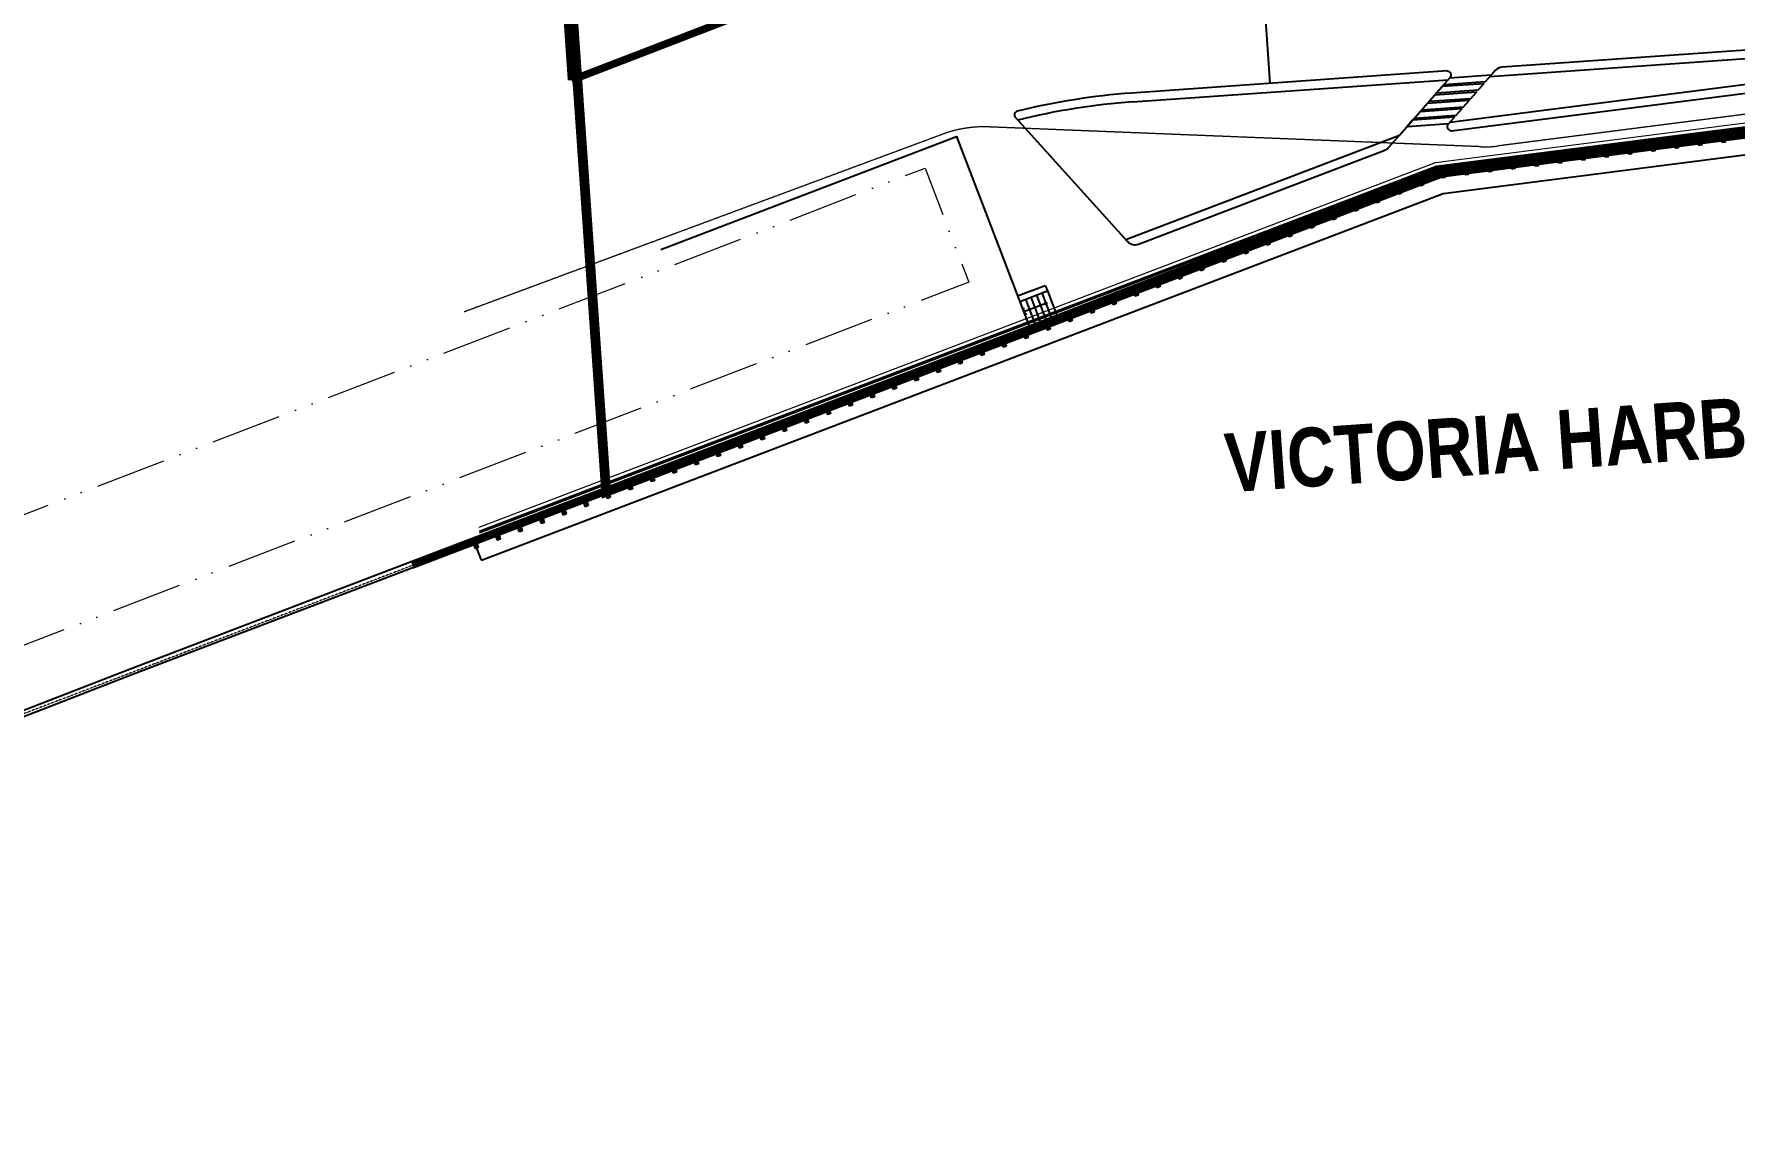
# Model space of a CAD drawing. Header units: millimetres. Extents: x 306 to 836129804, y -168137 to 818603917.
# Drawn here: x 834480498 to 834567188, y 817870701 to 817926556 of the extents above; entities that cross this region are included whole.
import ezdxf
from ezdxf.xclip import XClip

# ---------------------------------------------------------------- set-up
doc = ezdxf.new("R2010")
doc.units = ezdxf.units.MM
doc.header["$LTSCALE"] = 3
doc.header["$XCLIPFRAME"] = 0
for name, pattern in [('ACAD_ISO03W100', [30, 12, -18]), ('ACAD_ISO12W100', [21, 12, -3, 0, -3, 0, -3]), ('B0701', [2.34375, 1.5625, -0.78125]), ('CENTER', [2, 1.25, -0.25, 0.25, -0.25]), ('DASHED', [0.75, 0.5, -0.25]), ('DGN Style 2', [1.94727e-06, 0, -1.94727e-06])]:
    doc.linetypes.add(name, pattern=pattern)
doc.layers.add('000-helpline', color=30, linetype='Continuous', lineweight=30, plot=False)
for name, color, linetype, lineweight in [('000-slope mark', 252, 'Continuous', 13), ('A-DCS', 251, 'Continuous', 13), ('Eva-New', 1, 'ACAD_ISO03W100', 18), ('handrai l-b', 250, 'Continuous', 9), ('handrail -h', 251, 'Continuous', 0), ('UAJ-00ANNO-t', 7, 'Continuous', 5), ('UAJ-22INWA-bw', 251, 'Continuous', 35), ('UAJ-22INWA-h-bw', 251, 'Continuous', 9), ('UAJ-23FLOR-a', 251, 'Continuous', 13), ('UAJ-28STRU-y', 251, 'B0701', 9), ('UAJ-34RAIL', 251, 'Continuous', 25)]:
    doc.layers.add(name, color=color, linetype=linetype, lineweight=lineweight)
for name, color, linetype in [('00_Xref', 7, 'Continuous'), ('22INWA-a', 6, 'CENTER'), ('_base', 251, 'Continuous'), ('_PARCEL BOUNDARY', 10, 'DASHED'), ('AR-ROAD_AR_BS_MI_', 251, 'Continuous'), ('LWK-PROMENADE BALLUSTRADE', 8, 'Continuous')]:
    doc.layers.add(name, color=color, linetype=linetype)
doc.styles.add('_BOLD', font='arialbd.ttf', dxfattribs={"width": 0.8})
pattern_1 = [(315, (-2836.0025, 3466.4423), (1.767767, 1.767767), []), (45, (-2836.0025, 3466.4423), (-1.767767, 1.767767), [])]

# ---------------------------------------------------------------- blocks, each defined once
blk = doc.blocks.new('x-baseplan')
at = {"layer": 'A-DCS', "color": 8, "linetype": 'ACAD_ISO12W100', "ltscale": 0.1, "flags": 128}
blk.add_lwpolyline([(834436.7, 817885.431), (834525.907, 817919.721), (834528.141, 817913.91), (834438.929, 817879.631)], close=True, dxfattribs=at)
at = {"layer": 'AR-ROAD_AR_BS_MI_', "color": 8, "linetype": 'DGN Style 2', "lineweight": 0, "flags": 128}
for points in [[(834687.683, 817936.854), (834552.251, 817919.489)], [(834552.251, 817919.489), (834458.709, 817883.8), (834424.347, 817870.701)]]:
    blk.add_lwpolyline(points, dxfattribs=at)
blk = doc.blocks.new('PROMENADE BALLUSTRADE')
at = {"layer": 'LWK-PROMENADE BALLUSTRADE'}
h = blk.add_hatch(dxfattribs=at)
h.set_pattern_fill('_USER', color=256, scale=2.5, angle=-45, double=1, pattern_type=0)
h.set_pattern_definition(pattern_1)
edge = h.paths.add_edge_path()
edge.add_line((-17, 43), (-17, 187))
edge.add_arc((-8, 187), 9, 90, 180, ccw=False)
edge.add_line((-8, 196), (-8, 190))
edge.add_arc((-8, 187), 3, 90, 180)
edge.add_line((-11, 187), (-11, 43))
edge.add_arc((-8, 43), 3, 180, 270)
edge.add_line((-8, 40), (-8, 34))
edge.add_arc((-8, 43), 9, 180, 270, ccw=False)
h = blk.add_hatch(dxfattribs=at)
h.set_pattern_fill('_USER', color=256, scale=2.5, angle=-45, double=1, pattern_type=0)
h.set_pattern_definition(pattern_1)
edge = h.paths.add_edge_path()
edge.add_line((17, 43), (17, 187))
edge.add_arc((8, 187), 9, 0, 90)
edge.add_line((8, 196), (8, 190))
edge.add_arc((8, 187), 3, 0, 90, ccw=False)
edge.add_line((11, 187), (11, 43))
edge.add_arc((8, 43), 3, -90, 0, ccw=False)
edge.add_line((8, 40), (8, 34))
edge.add_arc((8, 43), 9, -90, 0)
blk.add_lwpolyline([(75, 230), (75, 0), (-75, 0), (-75, 230)], close=True, dxfattribs=at)
for points in [[(-32.5, 205), (-67.5, 205)], [(-32.5, 25), (-67.5, 25)], [(-50, 187.5), (-50, 222.5)], [(-50, 7.5), (-50, 42.5)], [(67.5, 205), (32.5, 205)], [(67.5, 25), (32.5, 25)], [(50, 187.5), (50, 222.5)], [(50, 7.5), (50, 42.5)]]:
    blk.add_lwpolyline(points, dxfattribs=at)
for points in [[(-5, 43, -1), (-11, 43), (-11, 187, -1), (-5, 187)], [(11, 187, 1), (5, 187), (5, 43, 1), (11, 43)]]:
    blk.add_lwpolyline(points, format="xyb", close=True, dxfattribs=at)
for centre in [(-50, 205), (-50, 25), (50, 205), (50, 25)]:
    blk.add_circle(centre, 12.5, dxfattribs=at)
blk = doc.blocks.new('3A35X-MAGP-P-LD-00-0')
at = {"layer": '_base'}
for p, q in [((834552515, 817924672), (834536448, 817923544)), ((834536479, 817923095), (834552566, 817924226)), ((834550086, 817921397), (834552352, 817923982)), ((834530520, 817922294), (834536215, 817916001)), ((834552316, 817918426), (834575926, 817921450)), ((834536788, 817915843), (834549336, 817920629)), ((834503308, 817899737), (834552316, 817918426)), ((834530625, 817913205), (834532039, 817913745)), ((834530732, 817912925), (834532146, 817913465)), ((834503308, 817899737), (834502989, 817900573, 4047))]:
    blk.add_line(p, q, dxfattribs=at)
at = {"layer": '_base', "elevation": 4047}
for points in [[(834647011, 817931894), (834636163, 817930508), (834621889, 817928712), (834608683, 817926959), (834590467, 817924721), (834569539, 817921947), (834552150, 817919745), (834551322, 817919445), (834529685, 817911079), (834518657, 817906847), (834506366, 817902183), (834496343, 817898357), (834485453, 817894209), (834473244, 817889480), (834460256, 817884558), (834451189, 817881116), (834434617, 817874777)], [(834647049, 817931596), (834636200, 817930210), (834621928, 817928414), (834608721, 817926661), (834590505, 817924424), (834569578, 817921650), (834552220, 817919452), (834551427, 817919164), (834529793, 817910799), (834518764, 817906567), (834506473, 817901903), (834496450, 817898077), (834485560, 817893929), (834473351, 817889200), (834460362, 817884277), (834451296, 817880835), (834434724, 817874497)]]:
    blk.add_lwpolyline(points, dxfattribs=at)
at = {"layer": '_base'}
for points in [[(834543070, 817930025), (834543488, 817924041)], [(834579607, 817926117), (834554691, 817924375)], [(834552672, 817922071), (834579018, 817925445)], [(834551982, 817923560), (834552666, 817924340)], [(834554981, 817924706), (834554691, 817924375)], [(834512448, 817915579), (834527508, 817921330), (834531081, 817912016)], [(834512448, 817915579), (834527508, 817921330), (834531081, 817912016)], [(834536144, 817916080), (834550086, 817921397)], [(834531025, 817913037), (834531504, 817911782)], [(834531305, 817913144), (834531784, 817911890)], [(834531586, 817913251), (834532064, 817911999)], [(834531866, 817913358), (834532146, 817913465)], [(834531866, 817913358), (834532344, 817912107)], [(834532039, 817913745), (834532146, 817913465)], [(834532146, 817913465), (834532624, 817912214)], [(834530745, 817912930), (834531224, 817911674)], [(834531089, 817912244), (834530948, 817912397), (834530951, 817912604)], [(834532070, 817912823), (834530949, 817912395)]]:
    blk.add_lwpolyline(points, dxfattribs=at)
for points in [[(834552748, 817921627), (834578477, 817924922, 0.182943), (834578633, 817925005), (834579628, 817926141, 0.669643), (834579423, 817926555), (834555320, 817924870)], [(834552515, 817924672, -0.644652), (834552666, 817924340, 0)], [(834536448, 817923544, 0.043465), (834530620, 817922623, 0.045921)], [(834530620, 817922623, 0.566849), (834530520, 817922294), (834530520, 817922294)], [(834536479, 817923095, 0.044159), (834530638, 817922164, 0.044159)], [(834552672, 817922071), (834552572, 817921957, 0.690699), (834552748, 817921627), (834552748, 817921627)], [(834550086, 817921397), (834549534, 817920767, -0.122307), (834549336, 817920629), (834549336, 817920629)], [(834536215, 817916001), (834536239, 817915975, 0.309219), (834536788, 817915843), (834536788, 817915843)]]:
    blk.add_lwpolyline(points, format="xyb", dxfattribs=at)
for points in [[(834552633, 817924303), (834552352, 817923982), (834554478, 817924131), (834554758, 817924452)], [(834551884, 817923448), (834551603, 817923127), (834553729, 817923277), (834554009, 817923597)], [(834552258, 817923875), (834551978, 817923555), (834554103, 817923704), (834554384, 817924025)], [(834551135, 817922593), (834550854, 817922273), (834552980, 817922422), (834553260, 817922743)], [(834551509, 817923021), (834551229, 817922700), (834553354, 817922849), (834553635, 817923170)], [(834550760, 817922166), (834550480, 817921846), (834552605, 817921995), (834552886, 817922315)]]:
    blk.add_lwpolyline(points, close=True, dxfattribs=at)
blk.add_circle((834532070, 817912823, 8261), 50, dxfattribs=at)
blk.add_arc((834555353, 817924371), 500, 94.01863, 137.93865, dxfattribs=at)
for p, rotation in [((834563007, 817920818, 4047), 187.2168159248106), ((834564197, 817920968, 4047), 187.2168159248106), ((834565388, 817921119, 4047), 187.2168159248106), ((834566578, 817921270, 4047), 187.2168159248106), ((834555864, 817919913, 4047), 187.2168159248106), ((834557054, 817920064, 4047), 187.2168159248106), ((834558245, 817920215, 4047), 187.2168159248106), ((834559435, 817920365, 4047), 187.2168159248106), ((834560626, 817920516, 4047), 187.2168159248106), ((834561816, 817920667, 4047), 187.2168159248106), ((834551162, 817919062, 4047), 201.1402302984878), ((834552292, 817919461, 4047), 187.2168159248106), ((834553483, 817919612, 4047), 187.2168159248106), ((834554673, 817919762, 4047), 187.2168159248106), ((834548924, 817918196, 4047), 201.1402302984878), ((834550043, 817918629, 4047), 201.1402302984878), ((834546685, 817917331, 4047), 201.1402302984878), ((834547805, 817917764, 4047), 201.1402302984878), ((834544447, 817916465, 4047), 201.1402302984878), ((834545566, 817916898, 4047), 201.1402302984878), ((834542208, 817915600, 4047), 201.1402302984878), ((834543328, 817916032, 4047), 201.1402302984878), ((834539970, 817914734, 4047), 201.1402302984878), ((834541089, 817915167, 4047), 201.1402302984878), ((834537731, 817913869, 4047), 201.1402302984878), ((834538851, 817914301, 4047), 201.1402302984878), ((834535493, 817913003, 4047), 201.1402302984878), ((834536612, 817913436, 4047), 201.1402302984878), ((834533255, 817912137, 4047), 201.1402302984878), ((834534374, 817912570, 4047), 201.1402302984878), ((834531016, 817911272, 4047), 201.1402302984878), ((834532135, 817911705, 4047), 201.1402302984878), ((834528777, 817910409, 4047), 200.9941223416375), ((834529897, 817910839, 4047), 201.1402302984878), ((834526536, 817909549, 4047), 200.9941223416375), ((834527656, 817909979, 4047), 200.9941223416375), ((834524295, 817908689, 4047), 200.9941223416375), ((834525416, 817909119, 4047), 200.9941223416375), ((834522055, 817907829, 4047), 200.9941223416375), ((834523175, 817908259, 4047), 200.9941223416375), ((834519814, 817906969, 4047), 200.9941223416375), ((834520934, 817907399, 4047), 200.9941223416375), ((834517571, 817906114, 4047), 200.7779457916825), ((834518693, 817906540, 4047), 200.7779457916825), ((834515328, 817905263, 4047), 200.7779457916825), ((834516449, 817905688, 4047), 200.7779457916825), ((834513084, 817904411, 4047), 200.7779457916825), ((834514206, 817904837, 4047), 200.7779457916825), ((834510840, 817903560, 4047), 200.7779457916825), ((834511962, 817903986, 4047), 200.7779457916825), ((834508596, 817902709, 4047), 200.7779457916825), ((834509718, 817903134, 4047), 200.7779457916825), ((834506352, 817901857, 4047), 200.8936470748893), ((834507474, 817902283, 4047), 200.7779457916825), ((834504110, 817901001, 4047), 200.8936470748893), ((834505231, 817901429, 4047), 200.8936470748893), ((834503071, 817900358, 4047), 20.89414414110677)]:
    blk.add_blockref('PROMENADE BALLUSTRADE', p, dxfattribs=dict(at, rotation=rotation))
blk = doc.blocks.new('l')
at = {"layer": 'handrail -h', "ltscale": 0.04}
h = blk.add_hatch(color=256, dxfattribs=at)
h.dxf.hatch_style = 1
h.paths.add_polyline_path([(0, 0), (0, 0), (0, 0), (0, 0)])
at = {"layer": '000-helpline'}
blk.add_line((0, 0), (0, 0), dxfattribs=at)
at = {"layer": 'handrai l-b'}
blk.add_lwpolyline([(0, 0), (0, 0), (0, 0), (0, 0)], close=True, dxfattribs=at)
blk = doc.blocks.new('PB1')
at = {"layer": '_PARCEL BOUNDARY', "ltscale": 5, "const_width": 382, "flags": 128}
blk.add_lwpolyline([(834493654, 817517222), (834495220, 817517337), (834492444, 817557035), (834498761, 817565962, 0.103945), (834533697, 817549820, 0.028149), (834560518, 817544745), (834570883, 817541589, 0.012181), (834580152, 817539059, 0.011817), (834589680, 817538655, 0.018959), (834627610, 817539489), (834630540, 817540418), (834634554, 817540697), (834637584, 817540183, 0.004979), (834647569, 817541071), (834660846, 817542394, -0.02316), (834692882, 817544092), (834848633, 817545126), (834853232, 817545226), (834857282, 817545692), (834861211, 817546780, 0.088944), (834868247, 817552295, 0.091283), (834872755, 817559703, 0.061858), (834874097, 817565165), (834880689, 817565564), (834904743, 817565941, 0.077341), (834909189, 817557307, 0.267473), (834920028, 817552490, 0.036377), (834937243, 817555572, 0.249423), (834949395, 817566641), (834966122, 817566903), (835091811, 817574777), (835119690, 817576586), (835121800, 817571864, 0.073697), (835125906, 817566838), (835207274, 817579502), (835208699, 817570346), (835222078, 817575222), (835227487, 817576187, 0.049054), (835256687, 817584425), (835337017, 817589446, -0.062186), (835336510, 817536749, 0.055712), (835335348, 817485197), (835335994, 817477945), (835339286, 817458795), (835342221, 817441416), (835346043, 817404387), (835266281, 817393086), (835170777, 817384907), (835121934, 817378609), (835122014, 817377733), (835091934, 817373836), (835080292, 817372113), (835071867, 817371247), (835046358, 817368019), (835046275, 817368216), (834552235, 817304559), (834499770, 817284511)], format="xyb", dxfattribs=at)
at = {"layer": '_PARCEL BOUNDARY', "ltscale": 5, "const_width": 382}
for points in [[(834498385, 817447685), (834507891, 817309233)], [(834825297, 817359878), (834547391, 817324442), (834507889, 817309232)]]:
    blk.add_lwpolyline(points, dxfattribs=at)

msp = doc.modelspace()

# ---------------------------------------------------------------- hatches: boundary and pattern name
at = {"layer": 'Eva-New', "linetype": 'Continuous', "ltscale": 0.01}
h = msp.add_hatch(dxfattribs=at)
h.set_pattern_fill('ANSI31', color=8, scale=350, angle=4)
edge = h.paths.add_edge_path()
edge.add_arc((834447353, 818075811), 8032, 278.14933, 363.91968)
edge.add_line((834455366, 818076360), (834454423, 818089850))
edge.add_line((834454423, 818089850), (834460378, 818090272))
edge.add_line((834460378, 818090272), (834461328, 818076774))
edge.add_arc((834469344, 818077356), 8037, 184.14895, 277.84648)
edge.add_line((834470441, 818069394), (834484038, 818070344))
edge.add_arc((834484945, 818057376), 13000, 3.9987, 93.9987, ccw=False)
edge.add_line((834497913, 818058283), (834504199, 817968360))
edge.add_line((834504199, 817968360), (834498213, 817967942))
edge.add_line((834498213, 817967942), (834497725, 817974444))
edge.add_arc((834489728, 817973283), 8081, 8.26714, 94.05219)
edge.add_line((834489157, 817981343), (834483271, 817980932))
edge.add_line((834483271, 817980932), (834482853, 817986917))
edge.add_line((834482853, 817986917), (834488738, 817987328))
edge.add_arc((834488174, 817995409), 8100, 273.9987, 363.9987)
edge.add_line((834496254, 817995974), (834492005, 818056752))
edge.add_arc((834483925, 818056187), 8100, 3.9987, 93.9987)
edge.add_line((834483360, 818064267), (834388292, 818057622))
edge.add_arc((834388857, 818049541), 8100, 93.9987, 183.9987)
edge.add_line((834380777, 818048976), (834385025, 817988198))
edge.add_arc((834393106, 817988763), 8100, 183.9987, 273.9987)
edge.add_line((834393670, 817980683), (834399556, 817981094))
edge.add_line((834399556, 817981094), (834399975, 817975109))
edge.add_line((834399975, 817975109), (834394089, 817974697))
edge.add_arc((834394654, 817966617), 8100, 93.9987, 183.99159)
edge.add_line((834386573, 817966053), (834386985, 817960167))
edge.add_line((834386985, 817960167), (834380999, 817959748))
edge.add_line((834380999, 817959748), (834374294, 818054157))
edge.add_line((834374294, 818054157), (834370748, 818059541))
edge.add_arc((834392556, 818006005), 57807, 93.32754, 112.16397, ccw=False)
edge.add_line((834389201, 818063715), (834448491, 818067860))
edge = h.paths.add_edge_path()
edge.add_arc((834409526, 817898820), 14904, 96.28121, 134.31261)
edge.add_arc((834409526, 817898820), 14904, 134.31261, 149.79917)
edge.add_line((834396645, 817906317), (834392171, 817910873))
edge.add_arc((834406671, 817902887), 16554, 92.5021, 151.15558, ccw=False)
edge.add_line((834405949, 817919425), (834477725, 817924442))
edge.add_line((834477725, 817924442), (834478143, 817918460))
edge.add_line((834478143, 817918460), (834460500, 817917249))
edge.add_arc((834461031, 817909001), 8265, 93.68169, 148.00959)
edge.add_arc((834460935, 817909159), 8100, 148.59574, 150.46228)
edge.add_line((834453887, 817913152), (834445876, 817911533))
edge.add_arc((834438789, 817907611), 8100, 28.95942, 30.33482)
edge.add_arc((834438729, 817907571), 8172, 30.36122, 91.21895)
edge.add_line((834438555, 817915741), (834407895, 817913634))
at = {"layer": 'UAJ-22INWA-h-bw'}
h = msp.add_hatch(dxfattribs=at)
h.set_pattern_fill('AR-SAND', color=256, scale=20, angle=-0.4828)
h.set_pattern_definition([(41.015896, (834535475.488, 818132159.946), (-3.6207626, 38.386681), [0, -30.4, 0, -34, 0, -32.5]), (11.015896, (834535475.49, 818132159.946), (31.867526, 58.507333), [0, -16.4, 0, -27.4, 0, -10.5]), (331.015896, (834535450.934, 818132158.437), (62.158669, 3.932491), [0, -10, 0, -36, 0, -47]), (321.015896, (834535450.934, 818132158.437), (58.932894, 21.207514), [0, -5, 0, -23.6, 0, -27])])
h.paths.add_polyline_path([(834503235, 817900779), (834503223, 817900959), (834552029, 817919572), (834651102, 817932260), (834651362, 817932119), (834552071, 817919403)])

# ---------------------------------------------------------------- linework, layer by layer
at = {"layer": '22INWA-a', "ltscale": 2, "const_width": 500, "flags": 128}
msp.add_lwpolyline([(834645624, 817967960), (834644172, 817967858), (834645624, 817967960), (834648121, 817931878), (834646733, 817931603), (834552250, 817919488), (834509654, 817903227), (834493651, 818132199), (834495221, 818132309), (834492443, 818172005), (834498761, 818180933, 0.103945), (834533697, 818164791, 0.028149), (834560518, 818159716), (834570883, 818156560, 0.012181), (834580152, 818154030, 0.011817), (834589680, 818153626, 0.018959), (834627610, 818154460), (834630540, 818155389), (834633308, 818155581), (834636813, 818105510), (834642798, 818105929), (834646290, 818056051), (834640304, 818055632), (834643398, 818011440), (834641154, 818011283), (834643400, 817979197), (834644172, 817967858)], format="xyb", close=True, dxfattribs=at)
at = {"layer": 'UAJ-22INWA-bw', "ltscale": 0.5}
for points in [[(834503223, 817900959), (834552029, 817919572), (834575844, 817922622)], [(834503235, 817900779), (834552071, 817919403), (834575856, 817922449)]]:
    msp.add_lwpolyline(points, dxfattribs=at)
at = {"layer": 'UAJ-23FLOR-a'}
for p, q in [((834552316, 817918426), (834575926, 817921450)), ((834503308, 817899737), (834552316, 817918426))]:
    msp.add_line(p, q, dxfattribs=at)
msp.add_lwpolyline([(834503190, 817901425), (834551919, 817920009), (834575813, 817923069)], dxfattribs=at)
at = {"layer": 'UAJ-28STRU-y'}
msp.add_lwpolyline([(834647912, 817932736), (834555082, 817920847, -0.041919), (834554246, 817920811), (834529145, 817921820, 0.099268), (834526815, 817921450), (834502423, 817912392)], format="xyb", dxfattribs=at)
at = {"layer": 'UAJ-34RAIL'}
for p, q in [((834551983, 817919755), (834575831, 817922809)), ((834503209, 817901154), (834551983, 817919755))]:
    msp.add_line(p, q, dxfattribs=at)
msp.add_lwpolyline([(834503205, 817901217), (834551968, 817919813), (834575827, 817922869)], dxfattribs=at)

# ---------------------------------------------------------------- block references
at = {"ltscale": 0.5}
msp.add_blockref('3A35X-MAGP-P-LD-00-0', (0, 0), dxfattribs=at)
msp.add_blockref('PB1', (-1, 614971))
at = {"layer": '000-slope mark', "ltscale": 0.1}
for p, rotation in [((834553047, 817919951), 7.298141457130123), ((834554286, 817920110), 7.298141457130123), ((834555526, 817920269), 7.298141457130123), ((834556766, 817920428), 7.298141457130123), ((834550648, 817919310), 20.8748148440801), ((834551816, 817919755), 20.8748148440801)]:
    msp.add_blockref('l', p, dxfattribs=dict(at, rotation=rotation))
at = {"layer": '00_Xref'}
ref = msp.add_blockref('x-baseplan', (0, 0), dxfattribs=dict(at, xscale=1000, yscale=1000, zscale=1000))
XClip(ref).set_block_clipping_path([(834130.0932744878, 818214.2808966772), (834660.7980561039, 818251.3812309058), (834689.2509440434, 817844.3745563453), (834158.5461624272, 817807.2742220557)])

# ---------------------------------------------------------------- texts
at = {"layer": 'UAJ-00ANNO-t', "style": '_BOLD', "width": 0.8}
msp.add_text('VICTORIA HARBOUR', height=3000, rotation=4, dxfattribs=at).set_placement((834541305, 817903190, 0))

doc.saveas('drawing.dxf')
